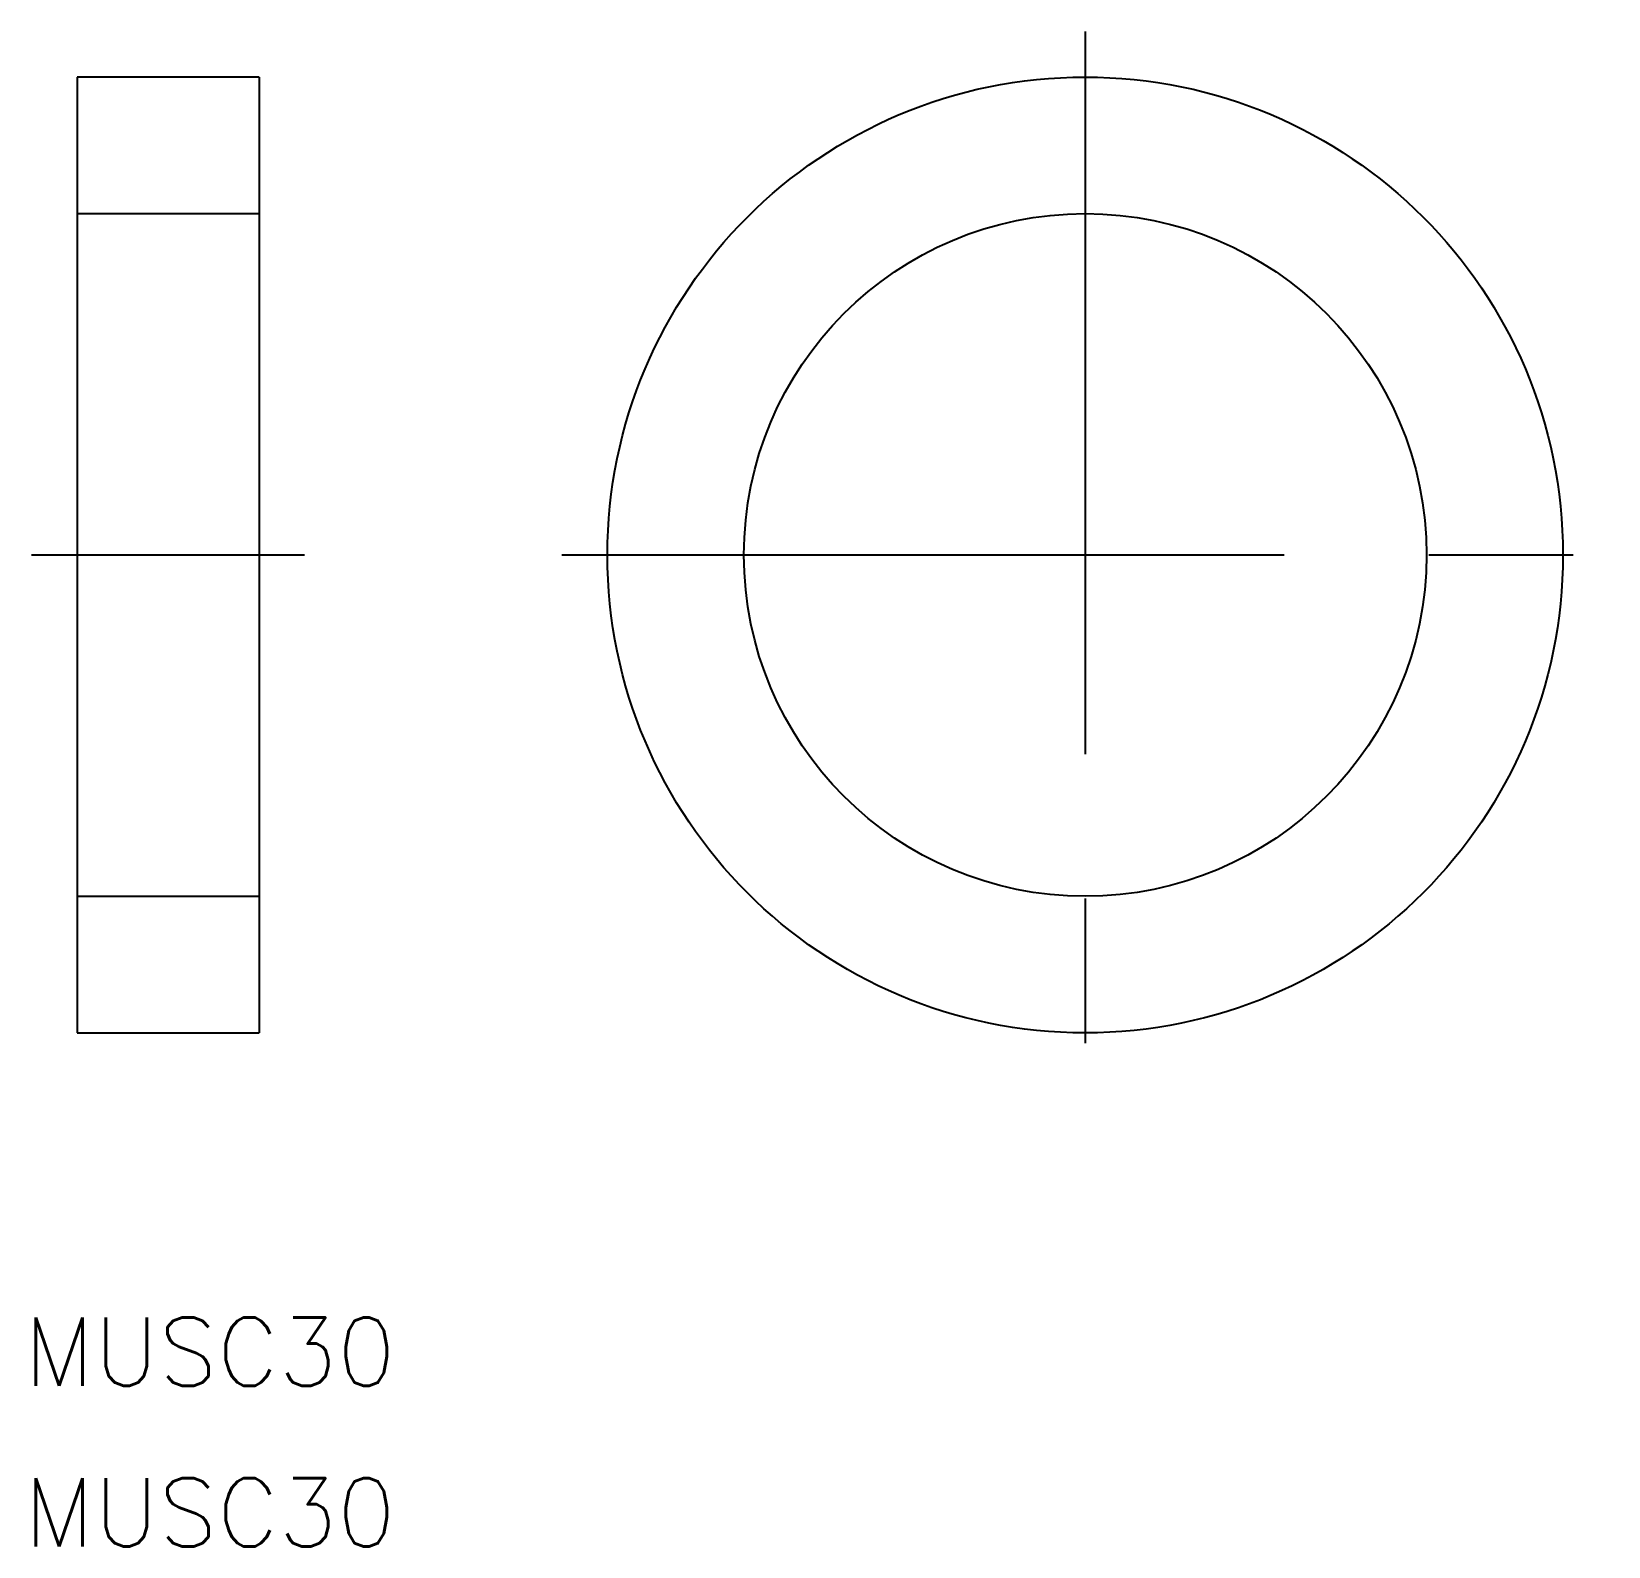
# Model space of a CAD drawing. Extents: x -2 to 67.3, y -43.6 to 23.
import ezdxf

# ---------------------------------------------------------------- set-up
doc = ezdxf.new("R2010")
doc.units = 0
doc.linetypes.add('CENTER', pattern=[50.8, 31.75, -6.35, 6.35, -6.35])
doc.linetypes.add('DASHED', pattern=[19.05, 12.7, -6.35])
doc.layers.get('0').update_dxf_attribs({"linetype": 'CONTINUOUS'})
doc.layers.add('CENTER', color=1, linetype='CENTER')
doc.styles.get("Standard").update_dxf_attribs({"font": 'txt.shx', "height": 3, "bigfont": 'bigfont.shx'})

msp = doc.modelspace()

# ---------------------------------------------------------------- linework, layer by layer
at = {"color": 7, "linetype": 'CONTINUOUS'}
for p, q in [((0, 21), (0, -21)), ((8, 21), (0, 21)), ((8, 21), (8, -21)), ((0, -21), (8, -21))]:
    msp.add_line(p, q, dxfattribs=at)
at = {"color": 3, "linetype": 'DASHED'}
for p, q in [((0, 15), (8, 15)), ((0, -15), (8, -15))]:
    msp.add_line(p, q, dxfattribs=at)
at = {"color": 7, "linetype": 'CONTINUOUS'}
for radius in [21, 15]:
    msp.add_circle((44.316, 0), radius, dxfattribs=at)
at = {"layer": 'CENTER', "color": 1, "linetype": 'CENTER'}
for p, q in [((44.316, 23), (44.316, -23)), ((-2, 0), (10, 0)), ((21.316, 0), (67.316, 0))]:
    msp.add_line(p, q, dxfattribs=at)

# ---------------------------------------------------------------- texts
at = {"color": 7, "linetype": 'CONTINUOUS'}
for p in [(-2.328, -36.51), (-2.328, -43.569)]:
    msp.add_text('MUSC30', height=3, dxfattribs=at).set_placement(p)

doc.saveas('drawing.dxf')
